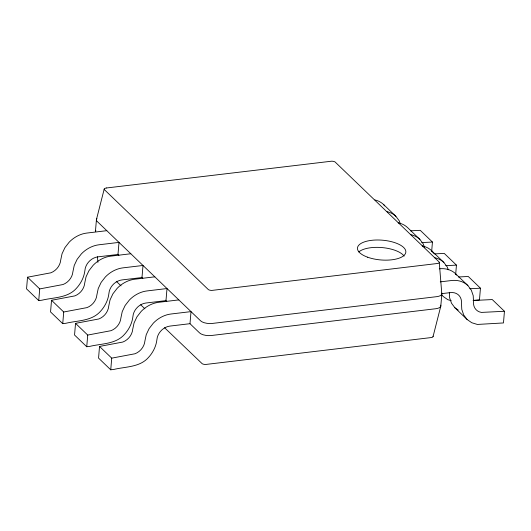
<?xml version="1.0" encoding="UTF-8"?>
<svg xmlns="http://www.w3.org/2000/svg" width="531" height="531" viewBox="0 0 531 531"><rect width="100%" height="100%" fill="white"/><g stroke="black" fill="none" stroke-linecap="round" stroke-linejoin="round"><path stroke-width="0.8" d="M27.532 277.202L26.55 288.871L38.736 300.586L41.849 300.214C53.651 297.34 67.689 298.183 76.437 288.287C80.997 283.302 84.13 277.116 84.914 270.365A13.275 10.826 -46.1 0 1 97.95 256.858L117.988 254.468L119.004 242.388L98.965 244.784A26.55 21.652 -46.1 0 0 81.369 253.884L77.128 259.34L74.234 265.454L72.893 271.806A13.275 10.826 -46.1 0 1 63.003 284.53L39.712 288.917L27.532 277.202L50.817 272.815A13.275 10.826 -46.1 0 0 60.707 260.09L62.047 253.738L64.941 247.625L69.183 242.169A26.55 21.652 -46.1 0 1 86.779 233.069L106.817 230.673M38.736 300.586L39.712 288.917M51.534 300.28L50.551 311.943L62.738 323.658L65.851 323.286C77.652 320.412 91.69 321.255 100.439 311.365C104.999 306.38 108.138 300.194 108.915 293.444A13.275 10.826 -46.1 0 1 121.951 279.93L141.989 277.54L143.005 265.467L122.966 267.856A26.55 21.652 -46.1 0 0 105.37 276.956L101.129 282.419L98.235 288.532L96.894 294.878A13.275 10.826 -46.1 0 1 87.004 307.608L63.72 311.996L51.534 300.28L74.818 295.893A13.275 10.826 -46.1 0 0 84.708 283.162L86.049 276.817L88.942 270.704L93.184 265.248A26.55 21.652 -46.1 0 1 110.78 256.141L130.818 253.752M62.738 323.658L63.72 311.996M75.535 323.352L74.552 335.021L86.739 346.736L89.852 346.365C101.653 343.491 115.692 344.334 124.44 334.437C129 329.452 132.139 323.266 132.916 316.516A13.275 10.826 -46.1 0 1 145.952 303.009L165.991 300.619L167.006 288.539L146.968 290.935A26.55 21.652 -46.1 0 0 129.372 300.035L125.13 305.491L122.236 311.604L120.895 317.956A13.275 10.826 -46.1 0 1 111.006 330.68L87.721 335.068L75.535 323.352L98.819 318.965A13.275 10.826 -46.1 0 0 108.709 306.241L110.05 299.889L112.944 293.776L117.185 288.32A26.55 21.652 -46.1 0 1 134.781 279.22L154.82 276.824M86.739 346.736L87.721 335.068M99.536 346.431L98.554 358.093L110.74 369.808L113.853 369.437C125.661 366.563 139.693 367.406 148.441 357.509C153.001 352.531 156.141 346.345 156.917 339.594A13.275 10.826 -46.1 0 1 169.953 326.08L189.992 323.691L191.007 311.617L170.969 314.007A26.55 21.652 -46.1 0 0 153.373 323.107L149.131 328.57L146.237 334.683L144.897 341.028A13.275 10.826 -46.1 0 1 135.007 353.759L111.722 358.146L99.536 346.431L122.82 342.044A13.275 10.826 -46.1 0 0 132.71 329.313L134.058 322.967L136.945 316.854L141.186 311.392A26.55 21.652 -46.1 0 1 158.782 302.292L178.821 299.902M110.74 369.808L111.722 358.146M431.663 251.382L432.446 242.05L420.26 230.335L410.397 230.826M455.664 274.461L456.448 265.128L444.261 253.413L434.398 253.898M458.399 276.976L468.262 276.485L480.449 288.2L479.466 299.869L473.068 300.4M473.36 300.493L492.264 299.564L504.45 311.279L503.468 322.941L477.349 324.448L471.747 322.729L467.094 319.483L454.908 307.768L451.503 303.221L449.591 297.685L449.332 292.302M104.195 189.102L96.443 219.542L95.427 231.616A8.848 3.611 4.8 0 1 95.938 230.733M433.057 336.568L440.81 306.128L441.825 294.055L439.276 262.506M440.272 281.868L451.489 280.527A26.55 21.652 -46.1 0 1 467.897 285.572L471.302 290.118L473.214 295.661L473.506 301.814A13.275 10.826 -46.1 0 0 481.438 312.414L504.45 311.279M441.659 293.656L450.474 292.608A13.275 10.826 -46.1 0 1 461.485 303.247L461.778 309.4L463.689 314.936L467.094 319.483M421.76 242.581L432.446 242.05M445.761 265.653L456.448 265.128M469.762 288.731L480.449 288.2M451.244 300.732L447.746 299.657L443.093 296.411L442.17 295.183M454.908 307.768L458.233 310.084M374.913 199.948A26.55 21.652 -46.1 0 1 383.707 204.634L395.894 216.349L399.292 220.896L400.248 223.664M424.488 247.433L423.293 243.968L419.895 239.428L407.708 227.713A26.55 21.652 -46.1 0 0 398.19 222.867M422.191 245.946A26.55 21.652 -46.1 0 1 431.71 250.785L443.896 262.5L447.294 267.047L448.257 269.814M439.303 268.812A26.55 21.652 -46.1 0 1 455.711 273.857L467.897 285.572M117.716 254.203L118.911 255.358M141.624 277.189L142.819 278.337M165.526 300.174L166.721 301.323M190.032 323.731L199.59 332.924A8.848 3.611 4.8 0 0 211.298 335.512L435.719 308.737A8.848 3.611 4.8 0 0 440.723 305.179M116.276 281.284L121.048 285.87M140.715 304.781L144.883 308.79M164.557 327.7L202.198 363.722A3.664 1.493 4.8 0 0 205.623 364.478L431.756 337.497A3.664 1.493 4.8 0 0 433.024 336.176M455.711 273.857L456.633 275.085M431.71 250.785L433.621 253.34M383.707 204.634L384.623 205.862M97.452 256.699L97.91 262.36M441.739 293.105A8.848 3.611 4.8 0 1 436.734 296.656L212.314 323.439A8.848 3.611 4.8 0 1 200.605 320.843L97.213 221.447A8.848 3.611 4.8 0 1 96.954 218.653M358.783 251.959A24.28 9.916 4.8 0 1 382.293 247.599A24.28 9.916 4.8 0 1 404.144 256.108M387.099 211.663A26.55 21.652 -46.1 0 1 395.894 216.349M410.37 234.583A26.55 21.652 -46.1 0 1 419.895 239.428M434.378 257.661A26.55 21.652 -46.1 0 1 443.896 262.5M106.592 187.967L105.496 188.18A3.664 1.493 4.8 0 0 104.235 189.494L208.417 289.654A3.664 1.493 4.8 0 0 211.842 290.417L437.975 263.429A3.664 1.493 4.8 0 0 439.243 262.108L335.054 161.948A3.664 1.493 4.8 0 0 331.629 161.192L106.592 187.967M367.671 257.216A24.28 9.916 4.8 0 0 405.75 252.67A24.28 9.916 4.8 0 0 371.514 240.337A24.28 9.916 4.8 0 0 367.671 257.216"/></g></svg>
